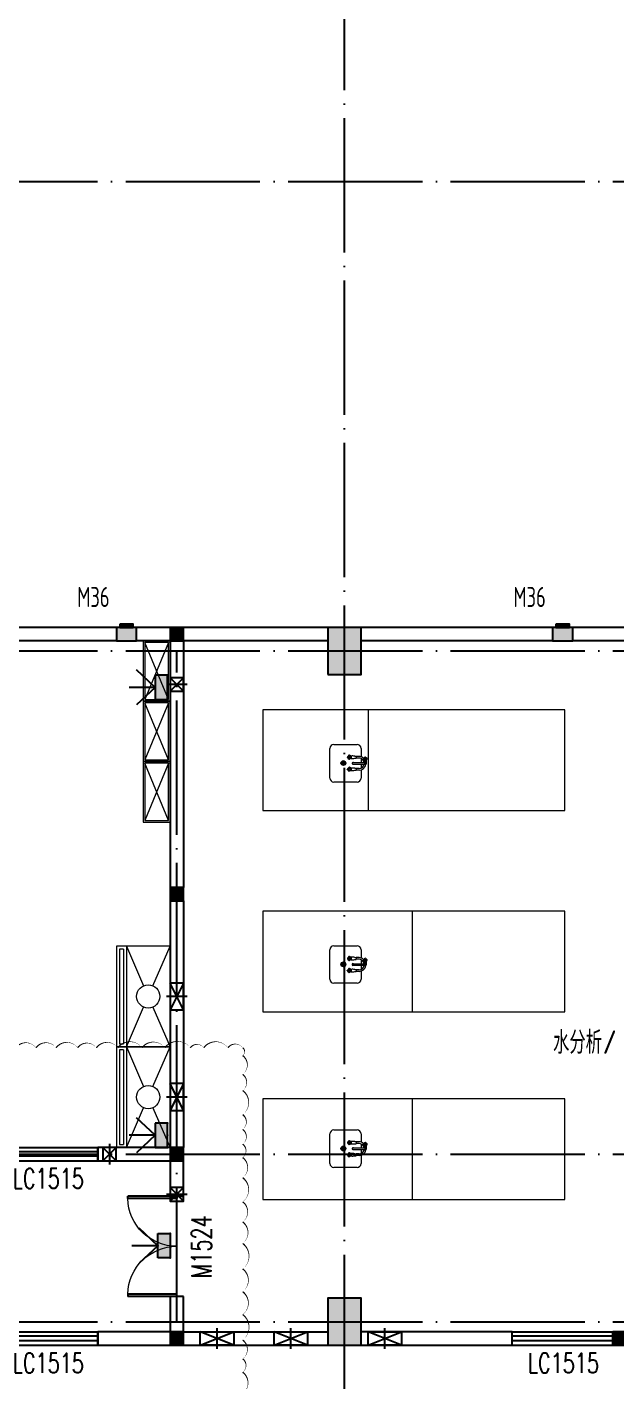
# Model space of a CAD drawing. Extents: x 93518 to 937116, y -359949 to 58022.
# Drawn here: x 831884 to 840658, y -106326 to -86144 of the extents above; entities that cross this region are included whole.
import ezdxf

# ---------------------------------------------------------------- set-up
doc = ezdxf.new("R2010")
doc.units = 0
doc.header["$LTSCALE"] = 1000
doc.header["$MEASUREMENT"] = 0
doc.linetypes.add('DOTE', pattern=[2.42, 2, -0.2, 0.02, -0.2])
doc.layers.get('0').update_dxf_attribs({"color": 8, "linetype": 'CONTINUOUS'})
for name, color, linetype in [('-人员定位', 6, 'CONTINUOUS'), ('COLUMN', 8, 'CONTINUOUS'), ('DOTE', 8, 'DOTE'), ('PUB_HATCH', 8, 'CONTINUOUS'), ('PUB_TEXT', 8, 'CONTINUOUS'), ('WALL', 8, 'CONTINUOUS'), ('WINDOW', 8, 'CONTINUOUS'), ('WINDOW_TEXT', 8, 'CONTINUOUS')]:
    doc.layers.add(name, color=color, linetype=linetype)
doc.styles.add('_TCH_WINDOW', font='simplex.shx', dxfattribs={"bigfont": 'gbcbig.shx'})
doc.styles.get("Standard").update_dxf_attribs({"font": 'GBENOR', "bigfont": 'GBCBIG'})
doc.styles.add('TSSD_Rein', font='Tssdeng.shx', dxfattribs={"width": 0.7, "bigfont": 'tssdchn.shx'})

# ---------------------------------------------------------------- blocks, each defined once
blk = doc.blocks.new('_FZH')
blk.add_lwpolyline([(-0.5, -0.5), (0.5, -0.5), (0.5, 0.5), (-0.5, 0.5)], close=True)
at = {"layer": 'PUB_HATCH'}
blk.add_solid([(-0.5, -0.5), (0.5, -0.5), (-0.5, 0.5), (0.5, 0.5)], dxfattribs=at)
blk = doc.blocks.new('$TCHSYS$WIN2D')
for p, q in [((-0.5, 0.5), (0.5, 0.5)), ((-0.5, 0.5), (-0.5, -0.5)), ((0.5, 0.5), (0.5, -0.5)), ((0.5, 0.167), (-0.5, 0.167)), ((0.5, -0.167), (-0.5, -0.167)), ((-0.5, -0.5), (0.5, -0.5))]:
    blk.add_line(p, q)
blk = doc.blocks.new('$DorLib2D$00000002')
for p, q in [((-0.5, 0), (-0.5, 0.4875)), ((-0.475, 0.4875), (-0.5, 0.4875)), ((-0.475, 0), (-0.475, 0.4875)), ((0.475, 0), (0.475, 0.4875)), ((0.475, 0.4875), (0.5, 0.4875)), ((0.5, 0), (0.5, 0.4875)), ((-0.5, 0), (-0.475, 0)), ((0.5, 0), (0.475, 0))]:
    blk.add_line(p, q)
at = {"lineweight": 13}
for centre, start, end in [((-0.4875, 0), 0, 88.53072), ((0.4875, 0), 91.46928, 180)]:
    blk.add_arc(centre, 0.4875, start, end, dxfattribs=at)
blk = doc.blocks.new('定位基站')
at = {"layer": '-人员定位', "ltscale": 0.01}
h = blk.add_hatch(color=256, dxfattribs=at)
h.dxf.hatch_style = 1
h.paths.add_polyline_path([(406524, 477798), (406524, 477617), (406162, 477617), (406162, 477798)])
at = {"layer": '-人员定位', "color": 6}
for p, q in [((406343, 477798), (406343, 478186)), ((406343, 477798), (406082, 478077)), ((406343, 477798), (406604, 478077)), ((406343, 477995), (406343, 477995)), ((406162, 477798), (406524, 477798)), ((406162, 477617), (406162, 477798)), ((406524, 477798), (406524, 477617)), ((406524, 477617), (406162, 477617))]:
    blk.add_line(p, q, dxfattribs=at)
for p in [(406343, 477798), (406162, 477617), (406343, 477617), (406524, 477617)]:
    blk.add_point(p, dxfattribs=at)

msp = doc.modelspace()

# ---------------------------------------------------------------- hatches: boundary and pattern name
for points in [[(833463.8, -95094.5), (833463.8, -95044.5), (833263.8, -95044.5), (833263.8, -95094.5)], [(839963.8, -95094.5), (839963.8, -95044.5), (839763.8, -95044.5), (839763.8, -95094.5)]]:
    msp.add_hatch(color=256).paths.add_polyline_path(points)

# ---------------------------------------------------------------- linework, layer by layer
at = {"lineweight": 9}
for p, q in [((833988.8, -96169.5), (833638.8, -95319.5)), ((833988.8, -95319.5), (833638.8, -96169.5)), ((833988.8, -97069.5), (833638.8, -96219.5)), ((833988.8, -96219.5), (833638.8, -97069.5)), ((836964, -96323), (836964, -97823)), ((836455.4, -96838.5), (836800.4, -96838.7)), ((836395.1, -97338.4), (836395.4, -96898.4)), ((836655.9, -97026.2), (836655.9, -97028.6)), ((836655.9, -97031.1), (836655.9, -97028.6)), ((836678.1, -96999.4), (836668.5, -97012.9)), ((836678.1, -97057.9), (836668.5, -97044.3)), ((836683, -97000.4), (836681.8, -97008.2)), ((836683, -97056.9), (836681.8, -97049.1)), ((836710.3, -97012.7), (836685.1, -96998.8)), ((836710.3, -97044.7), (836685.1, -97058.5)), ((836685.3, -97042.4), (836700, -97034.8)), ((836685.4, -97014.9), (836700, -97022.5)), ((836686, -97012.9), (836708, -97015.5)), ((836686, -97044.4), (836707.9, -97041.9)), ((836708.4, -97009.2), (836688, -97000.4)), ((836708.4, -97048.2), (836688, -97056.9)), ((836699.3, -97028.7), (836699.1, -97024.9)), ((836699.3, -97028.7), (836699.1, -97032.4)), ((836703.2, -97026.7), (836703.3, -97028.7)), ((836703.2, -97030.6), (836703.3, -97028.7)), ((836705.1, -97022.9), (836711.4, -97017.4)), ((836705.1, -97034.4), (836711.4, -97039.9)), ((836767.9, -97013.4), (836788.3, -97013.4)), ((836767.9, -97044), (836788.3, -97044)), ((836788.3, -97013.4), (836788.3, -97044)), ((836830.3, -97016.5), (836788.3, -97016.4)), ((836830.3, -97041.1), (836788.3, -97041)), ((836860.3, -97047.1), (836860.2, -97107.4)), ((836860.4, -96898.8), (836860.3, -97021)), ((836904.2, -97079.3), (836890.4, -97054.2)), ((836904.2, -97079.3), (836890.4, -97054.2)), ((836891, -97047.2), (836904.6, -97037.6)), ((836891, -97047.2), (836904.6, -97037.6)), ((836892, -97052.1), (836899.8, -97050.9)), ((836892, -97052.1), (836899.8, -97050.9)), ((836900.8, -97077.5), (836892, -97057)), ((836900.8, -97077.5), (836892, -97057)), ((836904.5, -97055), (836907, -97077)), ((836904.5, -97055), (836907, -97077)), ((836906.5, -97054.4), (836914.1, -97069)), ((836906.5, -97054.4), (836908.9, -97058.9)), ((836920.2, -97068.4), (836916.5, -97068.2)), ((836917.8, -97025), (836920.3, -97025)), ((836918.3, -97072.3), (836920.2, -97072.3)), ((836920.2, -97068.4), (836924, -97068.2)), ((836922.2, -97072.3), (836920.2, -97072.3)), ((836922.8, -97025), (836920.3, -97025)), ((836934, -97054.4), (836926.4, -97069.1)), ((836934, -97054.4), (836931.7, -97058.9)), ((836936.1, -97055.1), (836933.4, -97077)), ((836936.1, -97055.1), (836933.4, -97077)), ((836949.5, -97047.2), (836936, -97037.6)), ((836949.5, -97047.2), (836936, -97037.6)), ((836936.2, -97079.4), (836950.1, -97054.2)), ((836936.2, -97079.4), (836950.1, -97054.2)), ((836939.7, -97077.5), (836948.5, -97057.1)), ((836939.7, -97077.5), (836948.5, -97057.1)), ((836948.5, -97052.1), (836940.7, -97050.9)), ((836948.5, -97052.1), (836940.7, -97050.9)), ((833988.8, -97969.5), (833638.8, -97119.5)), ((833988.8, -97119.5), (833638.8, -97969.5)), ((836592.3, -97114.5), (836566.4, -97106)), ((836592.3, -97117.4), (836566.4, -97125.8)), ((836594, -97119.8), (836578, -97141.8)), ((836594, -97112.1), (836578.1, -97090)), ((836596.9, -97120.7), (836596.8, -97147.9)), ((836596.9, -97111.1), (836596.9, -97083.9)), ((836599.7, -97112.1), (836615.7, -97090.1)), ((836599.7, -97119.8), (836615.6, -97141.8)), ((836601.4, -97114.5), (836627.3, -97106.1)), ((836601.4, -97117.4), (836627.3, -97125.9)), ((836655.7, -97206.2), (836655.7, -97208.6)), ((836655.7, -97211.1), (836655.7, -97208.6)), ((836678, -97179.4), (836668.4, -97192.9)), ((836677.9, -97237.9), (836668.4, -97224.3)), ((836682.9, -97180.4), (836681.7, -97188.2)), ((836682.9, -97236.9), (836681.7, -97229.1)), ((836710.1, -97224.7), (836684.9, -97238.5)), ((836710.2, -97192.7), (836685, -97178.8)), ((836685.2, -97194.9), (836699.8, -97202.5)), ((836685.2, -97222.4), (836699.8, -97214.8)), ((836685.8, -97224.4), (836707.8, -97221.9)), ((836685.9, -97192.9), (836707.8, -97195.5)), ((836708.3, -97228.2), (836687.8, -97236.9)), ((836708.3, -97189.2), (836687.9, -97180.4)), ((836699.2, -97208.7), (836699, -97204.9)), ((836699.2, -97208.7), (836699, -97212.4)), ((836703.1, -97206.7), (836703.1, -97208.7)), ((836703.1, -97210.6), (836703.1, -97208.7)), ((836704.9, -97202.9), (836711.3, -97197.4)), ((836704.9, -97214.4), (836711.3, -97219.9)), ((836740.2, -97107.3), (836920.2, -97107.4)), ((836740.2, -97130.1), (836920.2, -97130.2)), ((836767.7, -97224), (836788.1, -97224)), ((836767.8, -97193.4), (836788.2, -97193.4)), ((836788.2, -97193.4), (836788.1, -97224)), ((836830.1, -97221.1), (836788.1, -97221)), ((836830.2, -97196.5), (836788.2, -97196.4)), ((836860.1, -97216.6), (836860.1, -97338.8)), ((836860.2, -97130.2), (836860.2, -97190.4)), ((836901, -97107.4), (836901, -97077.9)), ((836908.8, -97107.4), (836909.6, -97106)), ((836909.6, -97131.6), (836908.8, -97130.2)), ((836914.5, -97074.1), (836909, -97080.5)), ((836926, -97134.4), (836914.4, -97134.4)), ((836914.5, -97103.2), (836926, -97103.2)), ((836926, -97074.1), (836931.5, -97080.5)), ((836930.8, -97106), (836936.6, -97116)), ((836936.6, -97121.6), (836930.8, -97131.6)), ((836939.4, -97118.8), (836939.4, -97077.9)), ((836800, -97398.7), (836455, -97398.5)), ((835395.1, -99323), (835395.1, -100823)), ((837620.1, -99323), (837620.1, -100823)), ((833213.8, -99844.5), (833213.8, -101344.5)), ((834013.8, -99844.5), (833213.8, -99844.5)), ((833258.8, -99889.5), (833258.8, -101299.5)), ((833318.8, -99889.5), (833258.8, -99889.5)), ((833318.8, -99889.5), (833318.8, -101299.5)), ((833363.8, -99844.5), (833619.9, -100435.7)), ((834013.8, -99844.5), (833363.8, -99844.5)), ((833363.8, -99844.5), (833363.8, -101344.5)), ((833757.6, -100435.7), (834013.8, -99844.5)), ((834013.8, -101344.5), (834013.8, -99844.5)), ((836455.4, -99838.5), (836800.4, -99838.7)), ((836395.1, -100338.4), (836395.4, -99898.4)), ((836594, -100112.1), (836578.1, -100090)), ((836596.9, -100111.1), (836596.9, -100083.9)), ((836599.7, -100112.1), (836615.7, -100090.1)), ((836655.9, -100026.2), (836655.9, -100028.6)), ((836655.9, -100031.1), (836655.9, -100028.6)), ((836678.1, -99999.4), (836668.5, -100012.9)), ((836678.1, -100057.9), (836668.5, -100044.3)), ((836683, -100000.4), (836681.8, -100008.2)), ((836683, -100056.9), (836681.8, -100049.1)), ((836710.3, -100012.7), (836685.1, -99998.8)), ((836710.3, -100044.7), (836685.1, -100058.5)), ((836685.3, -100042.4), (836700, -100034.8)), ((836685.4, -100014.9), (836700, -100022.5)), ((836686, -100012.9), (836708, -100015.5)), ((836686, -100044.4), (836707.9, -100041.9)), ((836708.4, -100009.2), (836688, -100000.4)), ((836708.4, -100048.2), (836688, -100056.9)), ((836699.3, -100028.7), (836699.1, -100024.9)), ((836699.3, -100028.7), (836699.1, -100032.4)), ((836703.2, -100026.7), (836703.3, -100028.7)), ((836703.2, -100030.6), (836703.3, -100028.7)), ((836705.1, -100022.9), (836711.4, -100017.4)), ((836705.1, -100034.4), (836711.4, -100039.9)), ((836767.9, -100013.4), (836788.3, -100013.4)), ((836767.9, -100044), (836788.3, -100044)), ((836788.3, -100013.4), (836788.3, -100044)), ((836830.3, -100016.5), (836788.3, -100016.4)), ((836830.3, -100041.1), (836788.3, -100041)), ((836860.3, -100047.1), (836860.2, -100107.4)), ((836860.4, -99898.8), (836860.3, -100021)), ((836904.2, -100079.3), (836890.4, -100054.2)), ((836904.2, -100079.3), (836890.4, -100054.2)), ((836891, -100047.2), (836904.6, -100037.6)), ((836891, -100047.2), (836904.6, -100037.6)), ((836892, -100052.1), (836899.8, -100050.9)), ((836892, -100052.1), (836899.8, -100050.9)), ((836900.8, -100077.5), (836892, -100057)), ((836900.8, -100077.5), (836892, -100057)), ((836901, -100107.4), (836901, -100077.9)), ((836904.5, -100055), (836907, -100077)), ((836904.5, -100055), (836907, -100077)), ((836906.5, -100054.4), (836914.1, -100069)), ((836906.5, -100054.4), (836908.9, -100058.9)), ((836914.5, -100074.1), (836909, -100080.5)), ((836920.2, -100068.4), (836916.5, -100068.2)), ((836917.8, -100025), (836920.3, -100025)), ((836918.3, -100072.3), (836920.2, -100072.3)), ((836920.2, -100068.4), (836924, -100068.2)), ((836922.2, -100072.3), (836920.2, -100072.3)), ((836922.8, -100025), (836920.3, -100025)), ((836926, -100074.1), (836931.5, -100080.5)), ((836934, -100054.4), (836926.4, -100069.1)), ((836934, -100054.4), (836931.7, -100058.9)), ((836936.1, -100055.1), (836933.4, -100077)), ((836936.1, -100055.1), (836933.4, -100077)), ((836949.5, -100047.2), (836936, -100037.6)), ((836949.5, -100047.2), (836936, -100037.6)), ((836936.2, -100079.4), (836950.1, -100054.2)), ((836936.2, -100079.4), (836950.1, -100054.2)), ((836939.4, -100118.8), (836939.4, -100077.9)), ((836939.7, -100077.5), (836948.5, -100057.1)), ((836939.7, -100077.5), (836948.5, -100057.1)), ((836948.5, -100052.1), (836940.7, -100050.9)), ((836948.5, -100052.1), (836940.7, -100050.9)), ((836592.3, -100114.5), (836566.4, -100106)), ((836592.3, -100117.4), (836566.4, -100125.8)), ((836594, -100119.8), (836578, -100141.8)), ((836596.9, -100120.7), (836596.8, -100147.9)), ((836599.7, -100119.8), (836615.6, -100141.8)), ((836601.4, -100114.5), (836627.3, -100106.1)), ((836601.4, -100117.4), (836627.3, -100125.9)), ((836655.7, -100206.2), (836655.7, -100208.6)), ((836655.7, -100211.1), (836655.7, -100208.6)), ((836678, -100179.4), (836668.4, -100192.9)), ((836677.9, -100237.9), (836668.4, -100224.3)), ((836682.9, -100180.4), (836681.7, -100188.2)), ((836682.9, -100236.9), (836681.7, -100229.1)), ((836710.1, -100224.7), (836684.9, -100238.5)), ((836710.2, -100192.7), (836685, -100178.8)), ((836685.2, -100194.9), (836699.8, -100202.5)), ((836685.2, -100222.4), (836699.8, -100214.8)), ((836685.8, -100224.4), (836707.8, -100221.9)), ((836685.9, -100192.9), (836707.8, -100195.5)), ((836708.3, -100228.2), (836687.8, -100236.9)), ((836708.3, -100189.2), (836687.9, -100180.4)), ((836699.2, -100208.7), (836699, -100204.9)), ((836699.2, -100208.7), (836699, -100212.4)), ((836703.1, -100206.7), (836703.1, -100208.7)), ((836703.1, -100210.6), (836703.1, -100208.7)), ((836704.9, -100202.9), (836711.3, -100197.4)), ((836704.9, -100214.4), (836711.3, -100219.9)), ((836740.2, -100107.3), (836920.2, -100107.4)), ((836740.2, -100130.1), (836920.2, -100130.2)), ((836767.7, -100224), (836788.1, -100224)), ((836767.8, -100193.4), (836788.2, -100193.4)), ((836788.2, -100193.4), (836788.1, -100224)), ((836830.1, -100221.1), (836788.1, -100221)), ((836830.2, -100196.5), (836788.2, -100196.4)), ((836860.1, -100216.6), (836860.1, -100338.8)), ((836860.2, -100130.2), (836860.2, -100190.4)), ((836908.8, -100107.4), (836909.6, -100106)), ((836909.6, -100131.6), (836908.8, -100130.2)), ((836926, -100134.4), (836914.4, -100134.4)), ((836914.5, -100103.2), (836926, -100103.2)), ((836930.8, -100106), (836936.6, -100116)), ((836936.6, -100121.6), (836930.8, -100131.6)), ((836800, -100398.7), (836455, -100398.5)), ((833363.8, -101344.5), (833619.9, -100753.3)), ((833757.6, -100753.3), (834013.8, -101344.5)), ((833258.8, -101299.5), (833318.8, -101299.5)), ((833213.8, -101344.5), (833213.8, -102844.5)), ((834013.8, -101344.5), (833213.8, -101344.5)), ((833213.8, -101344.5), (834013.8, -101344.5)), ((833258.8, -101389.5), (833258.8, -102799.5)), ((833318.8, -101389.5), (833258.8, -101389.5)), ((833318.8, -101389.5), (833318.8, -102799.5)), ((833363.8, -101344.5), (833619.9, -101935.7)), ((834013.8, -101344.5), (833363.8, -101344.5)), ((833363.8, -101344.5), (833363.8, -102844.5)), ((833757.6, -101935.7), (834013.8, -101344.5)), ((834013.8, -102844.5), (834013.8, -101344.5)), ((833363.8, -102844.5), (833619.9, -102253.3)), ((833757.6, -102253.3), (834013.8, -102844.5)), ((837620.1, -102120.1), (837620.1, -103620.1)), ((836395.1, -103084.2), (836395.4, -102644.2)), ((836455.4, -102584.2), (836800.4, -102584.5)), ((836860.4, -102644.5), (836860.3, -102766.7)), ((833213.8, -102844.5), (834013.8, -102844.5)), ((833258.8, -102799.5), (833318.8, -102799.5)), ((836592.3, -102860.2), (836566.4, -102851.8)), ((836592.3, -102863.2), (836566.4, -102871.6)), ((836594, -102865.6), (836578, -102887.6)), ((836594, -102857.8), (836578.1, -102835.8)), ((836596.9, -102866.5), (836596.8, -102893.7)), ((836596.9, -102856.9), (836596.9, -102829.7)), ((836599.7, -102857.8), (836615.7, -102835.8)), ((836599.7, -102865.6), (836615.6, -102887.6)), ((836601.4, -102860.2), (836627.3, -102851.8)), ((836601.4, -102863.2), (836627.3, -102871.6)), ((836655.9, -102771.9), (836655.9, -102774.4)), ((836655.9, -102776.9), (836655.9, -102774.4)), ((836678, -102925.1), (836668.4, -102938.7)), ((836678.1, -102745.1), (836668.5, -102758.7)), ((836678.1, -102803.6), (836668.5, -102790.1)), ((836683, -102746.2), (836681.8, -102753.9)), ((836683, -102802.6), (836681.8, -102794.9)), ((836710.2, -102938.4), (836685, -102924.6)), ((836710.3, -102758.4), (836685.1, -102744.6)), ((836710.3, -102790.4), (836685.1, -102804.2)), ((836685.3, -102788.1), (836700, -102780.6)), ((836685.4, -102760.7), (836700, -102768.2)), ((836686, -102758.6), (836708, -102761.2)), ((836686, -102790.2), (836707.9, -102787.6)), ((836708.4, -102754.9), (836688, -102746.2)), ((836708.4, -102793.9), (836688, -102802.6)), ((836699.3, -102774.4), (836699.1, -102770.7)), ((836699.3, -102774.4), (836699.1, -102778.2)), ((836703.2, -102772.5), (836703.3, -102774.4)), ((836703.2, -102776.3), (836703.3, -102774.4)), ((836705.1, -102768.7), (836711.4, -102763.2)), ((836705.1, -102780.2), (836711.4, -102785.6)), ((836740.2, -102853), (836920.2, -102853.2)), ((836740.2, -102875.8), (836920.2, -102876)), ((836767.9, -102759.2), (836788.3, -102759.2)), ((836767.9, -102789.8), (836788.3, -102789.8)), ((836788.3, -102759.2), (836788.3, -102789.8)), ((836830.3, -102762.2), (836788.3, -102762.2)), ((836830.3, -102786.8), (836788.3, -102786.8)), ((836860.3, -102792.8), (836860.2, -102853.1)), ((836860.2, -102875.9), (836860.2, -102936.2)), ((836904.2, -102825.1), (836890.4, -102799.9)), ((836904.2, -102825.1), (836890.4, -102799.9)), ((836891, -102792.9), (836904.6, -102783.3)), ((836891, -102792.9), (836904.6, -102783.3)), ((836892, -102797.8), (836899.8, -102796.6)), ((836892, -102797.8), (836899.8, -102796.6)), ((836900.8, -102823.2), (836892, -102802.8)), ((836900.8, -102823.2), (836892, -102802.8)), ((836901, -102853.2), (836901, -102823.6)), ((836904.5, -102800.8), (836907, -102822.8)), ((836904.5, -102800.8), (836907, -102822.8)), ((836906.5, -102800.2), (836914.1, -102814.8)), ((836906.5, -102800.2), (836908.9, -102804.7)), ((836908.8, -102853.2), (836909.6, -102851.8)), ((836909.6, -102877.3), (836908.8, -102876)), ((836914.5, -102819.9), (836909, -102826.3)), ((836926, -102880.2), (836914.4, -102880.2)), ((836914.5, -102849), (836926, -102849)), ((836920.2, -102814.1), (836916.5, -102814)), ((836917.8, -102770.7), (836920.3, -102770.7)), ((836918.3, -102818), (836920.2, -102818.1)), ((836920.2, -102814.1), (836924, -102814)), ((836922.2, -102818.1), (836920.2, -102818.1)), ((836922.8, -102770.7), (836920.3, -102770.7)), ((836926, -102819.9), (836931.5, -102826.3)), ((836934, -102800.2), (836926.4, -102814.8)), ((836930.8, -102851.8), (836936.6, -102861.8)), ((836936.6, -102867.4), (836930.8, -102877.4)), ((836934, -102800.2), (836931.7, -102804.7)), ((836936.1, -102800.8), (836933.4, -102822.8)), ((836936.1, -102800.8), (836933.4, -102822.8)), ((836949.5, -102792.9), (836936, -102783.4)), ((836949.5, -102792.9), (836936, -102783.4)), ((836936.2, -102825.1), (836950.1, -102799.9)), ((836936.2, -102825.1), (836950.1, -102799.9)), ((836939.4, -102864.6), (836939.4, -102823.6)), ((836939.7, -102823.2), (836948.5, -102802.8)), ((836939.7, -102823.2), (836948.5, -102802.8)), ((836948.5, -102797.8), (836940.7, -102796.7)), ((836948.5, -102797.8), (836940.7, -102796.7)), ((836655.7, -102951.9), (836655.7, -102954.4)), ((836655.7, -102956.9), (836655.7, -102954.4)), ((836677.9, -102983.6), (836668.4, -102970.1)), ((836682.9, -102926.2), (836681.7, -102933.9)), ((836682.9, -102982.6), (836681.7, -102974.9)), ((836710.1, -102970.4), (836684.9, -102984.2)), ((836685.2, -102940.7), (836699.8, -102948.2)), ((836685.2, -102968.1), (836699.8, -102960.6)), ((836685.8, -102970.2), (836707.8, -102967.6)), ((836685.9, -102938.6), (836707.8, -102941.2)), ((836708.3, -102973.9), (836687.8, -102982.6)), ((836708.3, -102934.9), (836687.9, -102926.2)), ((836699.2, -102954.4), (836699, -102950.7)), ((836699.2, -102954.4), (836699, -102958.2)), ((836703.1, -102952.5), (836703.1, -102954.4)), ((836703.1, -102956.3), (836703.1, -102954.4)), ((836704.9, -102948.7), (836711.3, -102943.2)), ((836704.9, -102960.2), (836711.3, -102965.6)), ((836767.7, -102969.8), (836788.1, -102969.8)), ((836767.8, -102939.2), (836788.2, -102939.2)), ((836788.2, -102939.2), (836788.1, -102969.8)), ((836830.1, -102966.8), (836788.1, -102966.8)), ((836830.2, -102942.2), (836788.2, -102942.2)), ((836860.1, -102962.3), (836860.1, -103084.5)), ((836800, -103144.5), (836455, -103144.2))]:
    msp.add_line(p, q, dxfattribs=at)
for p, q in [((834213.8, -95844.7), (834013.8, -96044.3)), ((834213.8, -96044.3), (834013.8, -95844.7)), ((834268.6, -95944.7), (833958.9, -95944.7)), ((834213.8, -100394.7), (834013.8, -100794.3)), ((834213.8, -100794.3), (834013.8, -100394.7)), ((834268.6, -100594.5), (833958.9, -100594.5)), ((834213.8, -101894.7), (834013.8, -102294.3)), ((834213.8, -102294.3), (834013.8, -101894.7)), ((834268.6, -102094.5), (833958.9, -102094.5)), ((833013.8, -102844.5), (833213.4, -103044.5)), ((833213.4, -102844.5), (833013.8, -103044.5)), ((833113.8, -102789.6), (833113.8, -103099.4)), ((834213.8, -103444.7), (834013.8, -103644.3)), ((834213.8, -103644.3), (834013.8, -103444.7)), ((834268.6, -103544.7), (833958.9, -103544.7)), ((834714.2, -105849.4), (834714.2, -105539.6)), ((835813.8, -105849.4), (835813.8, -105539.6)), ((837213.8, -105849.4), (837213.8, -105539.6)), ((834464.4, -105794.5), (834964, -105594.5)), ((834964, -105794.5), (834464.4, -105594.5)), ((835563.9, -105794.5), (836063.6, -105594.5)), ((836063.6, -105794.5), (835563.9, -105594.5)), ((836963.9, -105794.5), (837463.6, -105594.5)), ((837463.6, -105794.5), (836963.9, -105594.5))]:
    msp.add_line(p, q)
for points in [[(833263.8, -95044.5), (833263.8, -95094.5), (833463.8, -95094.5), (833463.8, -95044.5), (833263.8, -95044.5)], [(839763.8, -95044.5), (839763.8, -95094.5), (839963.8, -95094.5), (839963.8, -95044.5), (839763.8, -95044.5)], [(834013.8, -95844.7), (834013.8, -96044.3), (834213.8, -96044.3), (834213.8, -95844.7), (834013.8, -95844.7)], [(834013.8, -100394.7), (834013.8, -100794.3), (834213.8, -100794.3), (834213.8, -100394.7), (834013.8, -100394.7)], [(834013.8, -101894.7), (834013.8, -102294.3), (834213.8, -102294.3), (834213.8, -101894.7), (834013.8, -101894.7)], [(833013.8, -103044.5), (833213.4, -103044.5), (833213.4, -102844.5), (833013.8, -102844.5), (833013.8, -103044.5)], [(834013.8, -103444.7), (834013.8, -103644.3), (834213.8, -103644.3), (834213.8, -103444.7), (834013.8, -103444.7)], [(834464.4, -105594.5), (834964, -105594.5), (834964, -105794.5), (834464.4, -105794.5), (834464.4, -105594.5)], [(835563.9, -105594.5), (836063.6, -105594.5), (836063.6, -105794.5), (835563.9, -105794.5), (835563.9, -105594.5)], [(836963.9, -105594.5), (837463.6, -105594.5), (837463.6, -105794.5), (836963.9, -105794.5), (836963.9, -105594.5)]]:
    msp.add_lwpolyline(points)
for points in [[(834013.8, -95294.5), (833613.8, -95294.5), (833613.8, -96194.5), (834013.8, -96194.5)], [(833988.8, -95319.5), (833638.8, -95319.5), (833638.8, -96169.5), (833988.8, -96169.5)], [(834013.8, -96194.5), (833613.8, -96194.5), (833613.8, -97094.5), (834013.8, -97094.5)], [(833988.8, -96219.5), (833638.8, -96219.5), (833638.8, -97069.5), (833988.8, -97069.5)], [(839895.1, -96323), (835395.1, -96323), (835395.1, -97823), (839895.1, -97823)], [(834013.8, -97094.5), (833613.8, -97094.5), (833613.8, -97994.5), (834013.8, -97994.5)], [(833988.8, -97119.5), (833638.8, -97119.5), (833638.8, -97969.5), (833988.8, -97969.5)], [(839895.1, -99323), (835395.1, -99323), (835395.1, -100823), (839895.1, -100823)], [(839895.1, -102120.1), (835395.1, -102120.1), (835395.1, -103620.1), (839895.1, -103620.1)]]:
    msp.add_lwpolyline(points, close=True, dxfattribs=at)
msp.add_lwpolyline([(835096.2, -106516.1, 0, 20, 0.5), (835096.2, -106196.1, 0, 20, 0.5), (835096.2, -105996.1, 0, 20, 0.5), (835096.2, -105716.1, 0, 20, 0.5), (835096.2, -105336.1, 0, 20, 0.5), (835096.2, -104996.1, 0, 20, 0.5), (835096.2, -104656.1, 0, 20, 0.5), (835096.2, -104276.1, 0, 20, 0.5), (835096.2, -103956.1, 0, 20, 0.5), (835096.2, -103656.1, 0, 20, 0.5), (835096.2, -103296.1, 0, 20, 0.5), (835096.2, -102996.1, 0, 20, 0.5), (835096.2, -102796.1, 0, 20, 0.5), (835096.2, -102576.1, 0, 20, 0.5), (835096.2, -102356.1, 0, 20, 0.5), (835096.2, -101996.1, 0, 20, 0.5), (835096.2, -101756.1, 0, 20, 0.5), (835096.2, -101476.1, 0, 20, 0.5), (835096.2, -101359.6, 0, 20, 0.5), (834876.2, -101359.6, 0, 20, 0.5), (834516.2, -101359.6, 0, 20, 0.5), (834316.2, -101359.6, 0, 20, 0.5), (833936.2, -101359.6, 0, 20, 0.5), (833596.2, -101359.6, 0, 20, 0.5), (833236.2, -101359.6, 0, 20, 0.5), (832916.2, -101359.6, 0, 20, 0.5), (832636.2, -101359.6, 0, 20, 0.5), (832316.2, -101359.6, 0, 20, 0.5), (832016.2, -101359.6, 0, 20, 0.5), (831716.2, -101359.6, 0, 20, 0.5)], format="xyseb")
for centre, radius in [((836596.9, -97115.9), 36), ((836596.9, -97115.9), 32), ((836596.9, -97115.9), 4.8), ((836596.9, -100115.9), 36), ((836596.9, -100115.9), 32), ((836596.9, -100115.9), 4.8), ((833688.8, -100594.5), 173.1), ((833688.8, -102094.5), 173.1), ((836596.9, -102861.7), 36), ((836596.9, -102861.7), 32), ((836596.9, -102861.7), 4.8)]:
    msp.add_circle(centre, radius, dxfattribs=at)
for centre, radius, start, end in [((836455.4, -96898.5), 60, 89.95919, 179.95919), ((836800.4, -96898.7), 60, 359.95919, 89.95919), ((836657.7, -97026.2), 1.8, 120.0591, 179.96026), ((836657.7, -97031.1), 1.8, 179.96026, 239.86142), ((836640.5, -96996.4), 32.6, 300.0591, 329.4947), ((836640.4, -97060.8), 32.6, 30.42582, 59.86142), ((836680.8, -97028.3), 16.3, 163.17192, 175.6361), ((836682.4, -97028.4), 17.8, 175.6361, 187.10229), ((836679.6, -97028.7), 15.1, 187.10229, 199.56647), ((836674.8, -97026.4), 9.96, 147.21001, 163.17192), ((836676.3, -97029.9), 11.5, 199.56647, 215.52837), ((836671.9, -97024.6), 6.48, 123.95761, 147.21001), ((836671.4, -97033.4), 5.47, 215.52837, 238.78078), ((836670.1, -97022), 3.34, 91.36919, 123.95761), ((836670.4, -97035), 3.63, 238.78078, 271.36919), ((836670.1, -97022), 3.34, 58.78078, 91.36919), ((836670.4, -97035), 3.63, 271.36919, 303.95761), ((836668.5, -97024.6), 6.48, 35.52837, 58.78078), ((836669.4, -97033.5), 5.47, 303.95761, 327.21001), ((836665.6, -97026.7), 9.96, 19.56647, 35.52837), ((836664.3, -97030.2), 11.5, 327.21001, 343.17192), ((836659.7, -97028.8), 16.3, 7.10229, 19.56647), ((836660.9, -97029.2), 15.1, 343.17192, 355.6361), ((836658.2, -97029), 17.8, 355.6361, 7.10229), ((836682.1, -97004.4), 6.35, 61.16718, 128.3852), ((836682, -97052.9), 6.35, 231.53532, 298.75334), ((836688.4, -97048.3), 6.63, 117.25502, 187.36705), ((836688.4, -97009), 6.63, 172.55347, 242.6655), ((836684.8, -97000.7), 1.8, 61.16724, 171.27169), ((836684.8, -97056.6), 1.8, 188.64883, 298.75328), ((836703, -97040.7), 6.62, 71.94002, 118.42767), ((836703, -97016.6), 6.62, 241.49285, 287.9805), ((836693.4, -97030.1), 25.7, 3.11354, 54.33111), ((836693.4, -97027.2), 25.7, 305.58941, 356.80698), ((836708.7, -97015.6), 3.33, 326.28039, 61.16736), ((836708.7, -97041.7), 3.33, 298.75316, 33.64013), ((836732.6, -97162.9), 153.6, 76.70943, 97.66852), ((836732.8, -96894.5), 153.6, 262.24987, 283.20895), ((836830.2, -97118.8), 102.3, 48.4571, 89.95919), ((836830.2, -97118.8), 77.7, 24.28791, 89.95919), ((836896, -97051.1), 6.35, 141.53532, 208.75334), ((836896, -97051.1), 6.35, 141.53532, 208.75334), ((836892.3, -97053.8), 1.8, 98.64883, 208.75328), ((836892.3, -97053.8), 1.8, 98.64883, 208.75328), ((836900.6, -97057.4), 6.63, 27.25502, 97.36705), ((836900.6, -97057.4), 6.63, 27.25502, 97.36705), ((836888.1, -97009.5), 32.6, 300.42582, 329.86142), ((836888.1, -97009.5), 32.6, 300.42582, 309.68166), ((836913.9, -97039.5), 3.63, 148.78078, 181.36919), ((836913.9, -97039.5), 3.63, 181.36919, 213.95761), ((836915.5, -97040.5), 5.47, 125.52837, 148.78078), ((836915.4, -97038.5), 5.47, 213.95761, 237.21001), ((836919, -97045.4), 11.5, 109.56647, 125.52837), ((836918.7, -97033.4), 11.5, 237.21001, 253.17192), ((836908.2, -97072.1), 6.62, 341.94002, 28.42767), ((836920.2, -97048.7), 15.1, 97.10229, 109.56647), ((836919.7, -97030), 15.1, 253.17192, 265.6361), ((836917.8, -97026.8), 1.8, 89.96026, 149.86142), ((836920.5, -97051.4), 17.8, 85.6361, 97.10229), ((836919.9, -97027.3), 17.8, 265.6361, 277.10229), ((836920.6, -97049.9), 16.3, 73.17192, 85.6361), ((836920.1, -97028.8), 16.3, 277.10229, 289.56647), ((836922.7, -97026.8), 1.8, 30.0591, 89.96026), ((836952.5, -97009.5), 32.6, 210.0591, 239.4947), ((836922.5, -97043.9), 9.96, 57.21001, 73.17192), ((836922.2, -97034.7), 9.96, 289.56647, 305.52837), ((836932.3, -97072.1), 6.62, 151.49285, 197.9805), ((836924.4, -97040.9), 6.48, 33.95761, 57.21001), ((836924.3, -97037.6), 6.48, 305.52837, 328.78078), ((836927, -97039.2), 3.34, 1.36919, 33.95761), ((836927, -97039.2), 3.34, 328.78078, 1.36919), ((836952.5, -97009.5), 32.6, 230.23804, 239.4947), ((836939.9, -97057.5), 6.63, 82.55347, 152.6655), ((836939.9, -97057.5), 6.63, 82.55347, 152.6655), ((836948.2, -97053.9), 1.8, 331.16724, 81.27169), ((836948.2, -97053.9), 1.8, 331.16724, 81.27169), ((836944.5, -97051.1), 6.35, 331.16718, 38.3852), ((836944.5, -97051.1), 6.35, 331.16718, 38.3852), ((836657.5, -97206.2), 1.8, 120.0591, 179.96026), ((836657.5, -97211.1), 1.8, 179.96026, 239.86142), ((836640.3, -97176.4), 32.6, 300.0591, 329.4947), ((836640.3, -97240.8), 32.6, 30.42582, 59.86142), ((836682.2, -97208.4), 17.8, 175.6361, 187.10229), ((836680.7, -97208.3), 16.3, 163.17192, 175.6361), ((836679.5, -97208.7), 15.1, 187.10229, 199.56647), ((836674.7, -97206.4), 9.96, 147.21001, 163.17192), ((836676.2, -97209.9), 11.5, 199.56647, 215.52837), ((836671.7, -97204.6), 6.48, 123.95761, 147.21001), ((836671.2, -97213.4), 5.47, 215.52837, 238.78078), ((836670, -97201.9), 3.34, 91.36919, 123.95761), ((836670.3, -97215), 3.63, 238.78078, 271.36919), ((836670, -97201.9), 3.34, 58.78078, 91.36919), ((836670.3, -97215), 3.63, 271.36919, 303.95761), ((836668.4, -97204.6), 6.48, 35.52837, 58.78078), ((836669.3, -97213.5), 5.47, 303.95761, 327.21001), ((836665.5, -97206.7), 9.96, 19.56647, 35.52837), ((836664.2, -97210.2), 11.5, 327.21001, 343.17192), ((836659.6, -97208.8), 16.3, 7.10229, 19.56647), ((836660.8, -97209.2), 15.1, 343.17192, 355.6361), ((836658.1, -97209), 17.8, 355.6361, 7.10229), ((836681.9, -97232.9), 6.35, 231.53532, 298.75334), ((836681.9, -97184.4), 6.35, 61.16718, 128.3852), ((836688.3, -97189), 6.63, 172.55347, 242.6655), ((836688.2, -97228.3), 6.63, 117.25502, 187.36705), ((836684.7, -97180.7), 1.8, 61.16724, 171.27169), ((836684.6, -97236.6), 1.8, 188.64883, 298.75328), ((836702.9, -97196.6), 6.62, 241.49285, 287.9805), ((836702.9, -97220.7), 6.62, 71.94002, 118.42767), ((836693.3, -97210.1), 25.7, 3.11354, 54.33111), ((836693.3, -97207.2), 25.7, 305.58941, 356.80698), ((836708.5, -97221.7), 3.33, 298.75316, 33.64013), ((836708.5, -97195.6), 3.33, 326.28039, 61.16736), ((836732.6, -97074.5), 153.6, 262.24987, 283.20895), ((836732.5, -97342.9), 153.6, 76.70943, 97.66852), ((836740.2, -97118.7), 13, 61.36382, 298.55456), ((836740.2, -97118.7), 11.4, 89.95919, 269.95919), ((836830.2, -97118.8), 102.3, 269.95919, 351.14725), ((836830.2, -97118.8), 77.7, 269.95919, 349.84492), ((836920.2, -97118.8), 30, 129.75101, 157.62551), ((836920.2, -97118.8), 30, 202.29287, 236.68475), ((836921.7, -97062.5), 25.7, 215.58941, 240.06878), ((836921.7, -97062.5), 25.7, 215.58941, 266.80698), ((836907.2, -97077.7), 3.33, 208.75316, 303.64013), ((836907.2, -97077.7), 3.33, 208.75316, 300.18369), ((836920.2, -97118.8), 19.2, 216.38277, 143.53562), ((836920.2, -97118.8), 16.6, 110.25691, 129.66147), ((836920.2, -97118.8), 16.6, 230.25691, 249.66147), ((836920.2, -97118.8), 11.9, 252.59801, 107.32038), ((836918.8, -97062.5), 25.7, 273.11354, 324.33111), ((836920.2, -97118.8), 11.4, 269.95919, 89.95919), ((836920.2, -97118.8), 16.6, 50.25691, 69.66147), ((836920.2, -97118.8), 16.6, 290.25691, 309.66147), ((836920.2, -97118.8), 30, 285.70381, 292.17287), ((836933.3, -97077.8), 3.33, 236.28039, 331.16736), ((836918.8, -97062.5), 25.7, 299.84601, 324.33111), ((836933.3, -97077.8), 3.33, 239.69554, 331.16736), ((836920.2, -97118.8), 16.6, 350.25691, 9.66147), ((836455.1, -97338.5), 60, 179.95919, 269.95919), ((836800.1, -97338.7), 60, 269.95919, 359.95919), ((836455.4, -99898.5), 60, 89.95919, 179.95919), ((836800.4, -99898.7), 60, 359.95919, 89.95919), ((836657.7, -100026.2), 1.8, 120.0591, 179.96026), ((836657.7, -100031.1), 1.8, 179.96026, 239.86142), ((836640.5, -99996.4), 32.6, 300.0591, 329.4947), ((836640.4, -100060.8), 32.6, 30.42582, 59.86142), ((836680.8, -100028.3), 16.3, 163.17192, 175.6361), ((836682.4, -100028.4), 17.8, 175.6361, 187.10229), ((836679.6, -100028.7), 15.1, 187.10229, 199.56647), ((836674.8, -100026.4), 9.96, 147.21001, 163.17192), ((836676.3, -100029.9), 11.5, 199.56647, 215.52837), ((836671.9, -100024.6), 6.48, 123.95761, 147.21001), ((836671.4, -100033.4), 5.47, 215.52837, 238.78078), ((836670.1, -100022), 3.34, 91.36919, 123.95761), ((836670.4, -100035), 3.63, 238.78078, 271.36919), ((836670.1, -100022), 3.34, 58.78078, 91.36919), ((836670.4, -100035), 3.63, 271.36919, 303.95761), ((836668.5, -100024.6), 6.48, 35.52837, 58.78078), ((836669.4, -100033.5), 5.47, 303.95761, 327.21001), ((836665.6, -100026.7), 9.96, 19.56647, 35.52837), ((836664.3, -100030.2), 11.5, 327.21001, 343.17192), ((836659.7, -100028.8), 16.3, 7.10229, 19.56647), ((836660.9, -100029.2), 15.1, 343.17192, 355.6361), ((836658.2, -100029), 17.8, 355.6361, 7.10229), ((836682.1, -100004.4), 6.35, 61.16718, 128.3852), ((836682, -100052.9), 6.35, 231.53532, 298.75334), ((836688.4, -100048.3), 6.63, 117.25502, 187.36705), ((836688.4, -100009), 6.63, 172.55347, 242.6655), ((836684.8, -100000.7), 1.8, 61.16724, 171.27169), ((836684.8, -100056.6), 1.8, 188.64883, 298.75328), ((836703, -100040.7), 6.62, 71.94002, 118.42767), ((836703, -100016.6), 6.62, 241.49285, 287.9805), ((836693.4, -100030.1), 25.7, 3.11354, 54.33111), ((836693.4, -100027.2), 25.7, 305.58941, 356.80698), ((836708.7, -100015.6), 3.33, 326.28039, 61.16736), ((836708.7, -100041.7), 3.33, 298.75316, 33.64013), ((836732.6, -100162.9), 153.6, 76.70943, 97.66852), ((836732.8, -99894.5), 153.6, 262.24987, 283.20895), ((836830.2, -100118.8), 102.3, 48.4571, 89.95919), ((836830.2, -100118.8), 77.7, 24.28791, 89.95919), ((836896, -100051.1), 6.35, 141.53532, 208.75334), ((836896, -100051.1), 6.35, 141.53532, 208.75334), ((836892.3, -100053.8), 1.8, 98.64883, 208.75328), ((836892.3, -100053.8), 1.8, 98.64883, 208.75328), ((836920.2, -100118.8), 30, 129.75101, 157.62551), ((836900.6, -100057.4), 6.63, 27.25502, 97.36705), ((836900.6, -100057.4), 6.63, 27.25502, 97.36705), ((836921.7, -100062.5), 25.7, 215.58941, 240.06878), ((836921.7, -100062.5), 25.7, 215.58941, 266.80698), ((836907.2, -100077.7), 3.33, 208.75316, 303.64013), ((836907.2, -100077.7), 3.33, 208.75316, 300.18369), ((836888.1, -100009.5), 32.6, 300.42582, 329.86142), ((836888.1, -100009.5), 32.6, 300.42582, 309.68166), ((836920.2, -100118.8), 19.2, 216.38277, 143.53562), ((836913.9, -100039.5), 3.63, 148.78078, 181.36919), ((836913.9, -100039.5), 3.63, 181.36919, 213.95761), ((836915.5, -100040.5), 5.47, 125.52837, 148.78078), ((836915.4, -100038.5), 5.47, 213.95761, 237.21001), ((836919, -100045.4), 11.5, 109.56647, 125.52837), ((836918.7, -100033.4), 11.5, 237.21001, 253.17192), ((836908.2, -100072.1), 6.62, 341.94002, 28.42767), ((836920.2, -100048.7), 15.1, 97.10229, 109.56647), ((836919.7, -100030), 15.1, 253.17192, 265.6361), ((836917.8, -100026.8), 1.8, 89.96026, 149.86142), ((836920.5, -100051.4), 17.8, 85.6361, 97.10229), ((836919.9, -100027.3), 17.8, 265.6361, 277.10229), ((836918.8, -100062.5), 25.7, 273.11354, 324.33111), ((836920.6, -100049.9), 16.3, 73.17192, 85.6361), ((836920.1, -100028.8), 16.3, 277.10229, 289.56647), ((836922.7, -100026.8), 1.8, 30.0591, 89.96026), ((836952.5, -100009.5), 32.6, 210.0591, 239.4947), ((836922.5, -100043.9), 9.96, 57.21001, 73.17192), ((836922.2, -100034.7), 9.96, 289.56647, 305.52837), ((836932.3, -100072.1), 6.62, 151.49285, 197.9805), ((836924.4, -100040.9), 6.48, 33.95761, 57.21001), ((836924.3, -100037.6), 6.48, 305.52837, 328.78078), ((836927, -100039.2), 3.34, 1.36919, 33.95761), ((836927, -100039.2), 3.34, 328.78078, 1.36919), ((836933.3, -100077.8), 3.33, 236.28039, 331.16736), ((836918.8, -100062.5), 25.7, 299.84601, 324.33111), ((836933.3, -100077.8), 3.33, 239.69554, 331.16736), ((836952.5, -100009.5), 32.6, 230.23804, 239.4947), ((836939.9, -100057.5), 6.63, 82.55347, 152.6655), ((836939.9, -100057.5), 6.63, 82.55347, 152.6655), ((836948.2, -100053.9), 1.8, 331.16724, 81.27169), ((836948.2, -100053.9), 1.8, 331.16724, 81.27169), ((836944.5, -100051.1), 6.35, 331.16718, 38.3852), ((836944.5, -100051.1), 6.35, 331.16718, 38.3852), ((836657.5, -100206.2), 1.8, 120.0591, 179.96026), ((836657.5, -100211.1), 1.8, 179.96026, 239.86142), ((836640.3, -100176.4), 32.6, 300.0591, 329.4947), ((836640.3, -100240.8), 32.6, 30.42582, 59.86142), ((836682.2, -100208.4), 17.8, 175.6361, 187.10229), ((836680.7, -100208.3), 16.3, 163.17192, 175.6361), ((836679.5, -100208.7), 15.1, 187.10229, 199.56647), ((836674.7, -100206.4), 9.96, 147.21001, 163.17192), ((836676.2, -100209.9), 11.5, 199.56647, 215.52837), ((836671.7, -100204.6), 6.48, 123.95761, 147.21001), ((836671.2, -100213.4), 5.47, 215.52837, 238.78078), ((836670, -100201.9), 3.34, 91.36919, 123.95761), ((836670.3, -100215), 3.63, 238.78078, 271.36919), ((836670, -100201.9), 3.34, 58.78078, 91.36919), ((836670.3, -100215), 3.63, 271.36919, 303.95761), ((836668.4, -100204.6), 6.48, 35.52837, 58.78078), ((836669.3, -100213.5), 5.47, 303.95761, 327.21001), ((836665.5, -100206.7), 9.96, 19.56647, 35.52837), ((836664.2, -100210.2), 11.5, 327.21001, 343.17192), ((836659.6, -100208.8), 16.3, 7.10229, 19.56647), ((836660.8, -100209.2), 15.1, 343.17192, 355.6361), ((836658.1, -100209), 17.8, 355.6361, 7.10229), ((836681.9, -100232.9), 6.35, 231.53532, 298.75334), ((836681.9, -100184.4), 6.35, 61.16718, 128.3852), ((836688.3, -100189), 6.63, 172.55347, 242.6655), ((836688.2, -100228.3), 6.63, 117.25502, 187.36705), ((836684.7, -100180.7), 1.8, 61.16724, 171.27169), ((836684.6, -100236.6), 1.8, 188.64883, 298.75328), ((836702.9, -100196.6), 6.62, 241.49285, 287.9805), ((836702.9, -100220.7), 6.62, 71.94002, 118.42767), ((836693.3, -100210.1), 25.7, 3.11354, 54.33111), ((836693.3, -100207.2), 25.7, 305.58941, 356.80698), ((836708.5, -100221.7), 3.33, 298.75316, 33.64013), ((836708.5, -100195.6), 3.33, 326.28039, 61.16736), ((836732.6, -100074.5), 153.6, 262.24987, 283.20895), ((836732.5, -100342.9), 153.6, 76.70943, 97.66852), ((836740.2, -100118.7), 13, 61.36382, 298.55456), ((836740.2, -100118.7), 11.4, 89.95919, 269.95919), ((836830.2, -100118.8), 102.3, 269.95919, 351.14725), ((836830.2, -100118.8), 77.7, 269.95919, 349.84492), ((836920.2, -100118.8), 30, 202.29287, 236.68475), ((836920.2, -100118.8), 16.6, 110.25691, 129.66147), ((836920.2, -100118.8), 16.6, 230.25691, 249.66147), ((836920.2, -100118.8), 11.9, 252.59801, 107.32038), ((836920.2, -100118.8), 11.4, 269.95919, 89.95919), ((836920.2, -100118.8), 16.6, 50.25691, 69.66147), ((836920.2, -100118.8), 16.6, 290.25691, 309.66147), ((836920.2, -100118.8), 30, 285.70381, 292.17287), ((836920.2, -100118.8), 16.6, 350.25691, 9.66147), ((836455.1, -100338.5), 60, 179.95919, 269.95919), ((836800.1, -100338.7), 60, 269.95919, 359.95919), ((836455.4, -102644.2), 60, 89.95919, 179.95919), ((836800.4, -102644.5), 60, 359.95919, 89.95919), ((836657.7, -102771.9), 1.8, 120.0591, 179.96026), ((836657.7, -102776.9), 1.8, 179.96026, 239.86142), ((836640.5, -102742.1), 32.6, 300.0591, 329.4947), ((836640.4, -102806.6), 32.6, 30.42582, 59.86142), ((836680.8, -102774), 16.3, 163.17192, 175.6361), ((836682.4, -102774.1), 17.8, 175.6361, 187.10229), ((836679.6, -102774.5), 15.1, 187.10229, 199.56647), ((836674.8, -102772.2), 9.96, 147.21001, 163.17192), ((836676.3, -102775.7), 11.5, 199.56647, 215.52837), ((836671.9, -102770.3), 6.48, 123.95761, 147.21001), ((836671.4, -102779.2), 5.47, 215.52837, 238.78078), ((836670.1, -102767.7), 3.34, 91.36919, 123.95761), ((836670.4, -102780.8), 3.63, 238.78078, 271.36919), ((836670.1, -102767.7), 3.34, 58.78078, 91.36919), ((836670.4, -102780.8), 3.63, 271.36919, 303.95761), ((836668.5, -102770.4), 6.48, 35.52837, 58.78078), ((836669.4, -102779.2), 5.47, 303.95761, 327.21001), ((836665.6, -102772.4), 9.96, 19.56647, 35.52837), ((836664.3, -102775.9), 11.5, 327.21001, 343.17192), ((836659.7, -102774.5), 16.3, 7.10229, 19.56647), ((836660.9, -102774.9), 15.1, 343.17192, 355.6361), ((836658.2, -102774.7), 17.8, 355.6361, 7.10229), ((836681.9, -102930.1), 6.35, 61.16718, 128.3852), ((836682.1, -102750.1), 6.35, 61.16718, 128.3852), ((836682, -102798.7), 6.35, 231.53532, 298.75334), ((836688.4, -102794), 6.63, 117.25502, 187.36705), ((836688.4, -102754.8), 6.63, 172.55347, 242.6655), ((836684.7, -102926.4), 1.8, 61.16724, 171.27169), ((836684.8, -102746.4), 1.8, 61.16724, 171.27169), ((836684.8, -102802.4), 1.8, 188.64883, 298.75328), ((836703, -102786.5), 6.62, 71.94002, 118.42767), ((836703, -102762.4), 6.62, 241.49285, 287.9805), ((836693.4, -102775.8), 25.7, 3.11354, 54.33111), ((836693.4, -102773), 25.7, 305.58941, 356.80698), ((836708.7, -102761.3), 3.33, 326.28039, 61.16736), ((836708.7, -102787.5), 3.33, 298.75316, 33.64013), ((836732.6, -102908.6), 153.6, 76.70943, 97.66852), ((836732.8, -102640.2), 153.6, 262.24987, 283.20895), ((836740.2, -102864.4), 13, 61.36382, 298.55456), ((836740.2, -102864.4), 11.4, 89.95919, 269.95919), ((836830.2, -102864.5), 102.3, 269.95919, 351.14725), ((836830.2, -102864.5), 77.7, 269.95919, 349.84492), ((836830.2, -102864.5), 102.3, 48.4571, 89.95919), ((836830.2, -102864.5), 77.7, 24.28791, 89.95919), ((836896, -102796.9), 6.35, 141.53532, 208.75334), ((836896, -102796.9), 6.35, 141.53532, 208.75334), ((836892.3, -102799.6), 1.8, 98.64883, 208.75328), ((836892.3, -102799.6), 1.8, 98.64883, 208.75328), ((836920.2, -102864.6), 30, 129.75101, 157.62551), ((836920.2, -102864.6), 30, 202.29287, 236.68475), ((836900.6, -102803.2), 6.63, 27.25502, 97.36705), ((836900.6, -102803.2), 6.63, 27.25502, 97.36705), ((836921.7, -102808.3), 25.7, 215.58941, 240.06878), ((836921.7, -102808.3), 25.7, 215.58941, 266.80698), ((836907.2, -102823.5), 3.33, 208.75316, 303.64013), ((836907.2, -102823.5), 3.33, 208.75316, 300.18369), ((836888.1, -102755.2), 32.6, 300.42582, 329.86142), ((836888.1, -102755.2), 32.6, 300.42582, 309.68166), ((836920.2, -102864.6), 19.2, 216.38277, 143.53562), ((836920.2, -102864.6), 16.6, 110.25691, 129.66147), ((836920.2, -102864.6), 16.6, 230.25691, 249.66147), ((836913.9, -102785.3), 3.63, 148.78078, 181.36919), ((836913.9, -102785.3), 3.63, 181.36919, 213.95761), ((836915.5, -102786.2), 5.47, 125.52837, 148.78078), ((836915.4, -102784.2), 5.47, 213.95761, 237.21001), ((836919, -102791.1), 11.5, 109.56647, 125.52837), ((836918.7, -102779.1), 11.5, 237.21001, 253.17192), ((836908.2, -102817.8), 6.62, 341.94002, 28.42767), ((836920.2, -102794.5), 15.1, 97.10229, 109.56647), ((836919.7, -102775.7), 15.1, 253.17192, 265.6361), ((836917.8, -102772.5), 1.8, 89.96026, 149.86142), ((836920.2, -102864.6), 11.9, 252.59801, 107.32038), ((836920.5, -102797.2), 17.8, 85.6361, 97.10229), ((836919.9, -102773), 17.8, 265.6361, 277.10229), ((836918.8, -102808.3), 25.7, 273.11354, 324.33111), ((836920.2, -102864.6), 11.4, 269.95919, 89.95919), ((836920.6, -102795.7), 16.3, 73.17192, 85.6361), ((836920.1, -102774.5), 16.3, 277.10229, 289.56647), ((836922.7, -102772.5), 1.8, 30.0591, 89.96026), ((836952.5, -102755.3), 32.6, 210.0591, 239.4947), ((836922.5, -102789.6), 9.96, 57.21001, 73.17192), ((836922.2, -102780.5), 9.96, 289.56647, 305.52837), ((836932.3, -102817.8), 6.62, 151.49285, 197.9805), ((836920.2, -102864.6), 16.6, 50.25691, 69.66147), ((836920.2, -102864.6), 16.6, 290.25691, 309.66147), ((836924.4, -102786.7), 6.48, 33.95761, 57.21001), ((836924.3, -102783.3), 6.48, 305.52837, 328.78078), ((836920.2, -102864.6), 30, 285.70381, 292.17287), ((836927, -102784.9), 3.34, 1.36919, 33.95761), ((836927, -102784.9), 3.34, 328.78078, 1.36919), ((836933.3, -102823.5), 3.33, 236.28039, 331.16736), ((836918.8, -102808.3), 25.7, 299.84601, 324.33111), ((836933.3, -102823.5), 3.33, 239.69554, 331.16736), ((836952.5, -102755.3), 32.6, 230.23804, 239.4947), ((836939.9, -102803.2), 6.63, 82.55347, 152.6655), ((836939.9, -102803.2), 6.63, 82.55347, 152.6655), ((836920.2, -102864.6), 16.6, 350.25691, 9.66147), ((836948.2, -102799.6), 1.8, 331.16724, 81.27169), ((836948.2, -102799.6), 1.8, 331.16724, 81.27169), ((836944.5, -102796.9), 6.35, 331.16718, 38.3852), ((836944.5, -102796.9), 6.35, 331.16718, 38.3852), ((836455.1, -103084.2), 60, 179.95919, 269.95919), ((836657.5, -102951.9), 1.8, 120.0591, 179.96026), ((836657.5, -102956.9), 1.8, 179.96026, 239.86142), ((836640.3, -102922.1), 32.6, 300.0591, 329.4947), ((836640.3, -102986.6), 32.6, 30.42582, 59.86142), ((836682.2, -102954.1), 17.8, 175.6361, 187.10229), ((836680.7, -102954), 16.3, 163.17192, 175.6361), ((836679.5, -102954.5), 15.1, 187.10229, 199.56647), ((836674.7, -102952.2), 9.96, 147.21001, 163.17192), ((836676.2, -102955.7), 11.5, 199.56647, 215.52837), ((836671.7, -102950.3), 6.48, 123.95761, 147.21001), ((836671.2, -102959.2), 5.47, 215.52837, 238.78078), ((836670, -102947.7), 3.34, 91.36919, 123.95761), ((836670.3, -102960.8), 3.63, 238.78078, 271.36919), ((836670, -102947.7), 3.34, 58.78078, 91.36919), ((836670.3, -102960.8), 3.63, 271.36919, 303.95761), ((836668.4, -102950.4), 6.48, 35.52837, 58.78078), ((836669.3, -102959.2), 5.47, 303.95761, 327.21001), ((836665.5, -102952.4), 9.96, 19.56647, 35.52837), ((836664.2, -102955.9), 11.5, 327.21001, 343.17192), ((836659.6, -102954.5), 16.3, 7.10229, 19.56647), ((836660.8, -102954.9), 15.1, 343.17192, 355.6361), ((836658.1, -102954.7), 17.8, 355.6361, 7.10229), ((836681.9, -102978.7), 6.35, 231.53532, 298.75334), ((836688.3, -102934.8), 6.63, 172.55347, 242.6655), ((836688.2, -102974), 6.63, 117.25502, 187.36705), ((836684.6, -102982.4), 1.8, 188.64883, 298.75328), ((836702.9, -102942.4), 6.62, 241.49285, 287.9805), ((836702.9, -102966.5), 6.62, 71.94002, 118.42767), ((836693.3, -102955.8), 25.7, 3.11354, 54.33111), ((836693.3, -102953), 25.7, 305.58941, 356.80698), ((836708.5, -102967.5), 3.33, 298.75316, 33.64013), ((836708.5, -102941.3), 3.33, 326.28039, 61.16736), ((836732.6, -102820.2), 153.6, 262.24987, 283.20895), ((836732.5, -103088.6), 153.6, 76.70943, 97.66852), ((836800.1, -103084.5), 60, 269.95919, 359.95919)]:
    msp.add_arc(centre, radius, start, end, dxfattribs=at)
at = {"layer": 'DOTE'}
for p, q in [((836613.8, -106444.5), (836613.8, -72444.5)), ((780113.8, -88444.5), (844113.8, -88444.5)), ((780113.8, -95444.5), (844113.8, -95444.5)), ((834113.8, -105444.5), (834113.8, -95444.5)), ((780113.8, -102944.5), (844113.8, -102944.5)), ((780113.8, -105444.5), (844113.8, -105444.5))]:
    msp.add_line(p, q, dxfattribs=at)
at = {"layer": 'WALL'}
for p, q in [((833213.8, -95094.5), (830363.8, -95094.5)), ((834013.8, -95094.5), (833513.8, -95094.5)), ((836363.8, -95094.5), (834213.8, -95094.5)), ((839713.8, -95094.5), (836863.8, -95094.5)), ((842863.8, -95094.5), (840013.8, -95094.5)), ((833213.8, -95294.5), (830363.8, -95294.5)), ((834013.8, -95294.5), (833513.8, -95294.5)), ((834013.8, -95294.5), (834013.8, -98969.5)), ((836363.8, -95294.5), (834213.8, -95294.5)), ((834213.8, -95294.5), (834213.8, -98969.5)), ((839713.8, -95294.5), (836863.8, -95294.5)), ((842863.8, -95294.5), (840013.8, -95294.5)), ((834013.8, -99169.5), (834013.8, -102844.5)), ((834213.8, -99169.5), (834213.8, -102844.5)), ((834013.8, -102844.5), (832938.8, -102844.5)), ((832938.8, -102844.5), (832938.8, -103044.5)), ((832938.8, -103044.5), (834013.8, -103044.5)), ((834013.8, -103044.5), (834013.8, -103569.5)), ((834213.8, -103569.5), (834213.8, -103044.5)), ((834013.8, -103569.5), (834213.8, -103569.5)), ((834213.8, -105069.5), (834013.8, -105069.5)), ((834013.8, -105069.5), (834013.8, -105594.5)), ((834213.8, -105594.5), (834213.8, -105069.5)), ((834013.8, -105594.5), (832938.8, -105594.5)), ((832938.8, -105594.5), (832938.8, -105794.5)), ((834214.2, -105594.5), (836363.8, -105594.5)), ((839114.2, -105594.5), (836863.8, -105594.5)), ((839114.2, -105794.5), (839114.2, -105594.5)), ((832938.8, -105794.5), (834014.2, -105794.5)), ((834214.2, -105794.5), (836363.8, -105794.5)), ((836863.8, -105794.5), (839114.2, -105794.5))]:
    msp.add_line(p, q, dxfattribs=at)

# ---------------------------------------------------------------- block references
at = {"layer": '-人员定位', "xscale": -1, "rotation": 90}
for p in [(1311592.4, 310355.6), (1311592.4, 303679.4)]:
    msp.add_blockref('定位基站', p, dxfattribs=at)
at = {"layer": '-人员定位', "rotation": 89.99999999999999}
msp.add_blockref('定位基站', (1311630.7, -510654.6), dxfattribs=at)
at = {"layer": 'COLUMN'}
for p, xscale, yscale, zscale in [((833363.8, -95194.5), 300, 200, 200), ((834113.8, -95194.5), 200, 200, 200), ((836613.8, -95444.5), 500, 700, 700), ((839863.8, -95194.5), 300, 200, 200), ((834113.8, -99069.5), 200, 200, 200), ((834113.8, -102944.5), 200, 200, 200), ((836613.8, -105444.5), 500, 700, 700), ((834114.2, -105694.5), 200, 200, 200), ((840714.2, -105694.5), 200, 200, 200)]:
    msp.add_blockref('_FZH', p, dxfattribs=dict(at, xscale=xscale, yscale=yscale, zscale=zscale))
at = {"layer": 'WINDOW'}
ref = msp.add_blockref('$TCHSYS$WIN2D', (832188.8, -102944.5), dxfattribs=dict(at, xscale=1500, yscale=-200, zscale=1500))
ref.add_attrib('A', 'LC1515', (831668.8, -103457.5), dxfattribs={"layer": 'WINDOW_TEXT', "height": 297.5, "style": '_TCH_WINDOW', "width": 0.705882})
ref = msp.add_blockref('$DorLib2D$00000002', (834113.8, -104319.5), dxfattribs=dict(at, xscale=1500, yscale=-1500, zscale=1500, rotation=270))
ref.add_attrib('A', 'M1524', (834630.8, -104794.5), dxfattribs={"layer": 'WINDOW_TEXT', "height": 297.5, "rotation": 90, "style": '_TCH_WINDOW', "width": 0.705882})
ref = msp.add_blockref('$TCHSYS$WIN2D', (832188.8, -105694.5), dxfattribs=dict(at, xscale=1500, yscale=-200, zscale=1500))
ref.add_attrib('A', 'LC1515', (831668.8, -106207.5), dxfattribs={"layer": 'WINDOW_TEXT', "height": 297.5, "style": '_TCH_WINDOW', "width": 0.705882})
ref = msp.add_blockref('$TCHSYS$WIN2D', (839864.2, -105694.5), dxfattribs=dict(at, xscale=1500, yscale=-200, zscale=1500))
ref.add_attrib('A', 'LC1515', (839344.2, -106207.5), dxfattribs={"layer": 'WINDOW_TEXT', "height": 297.5, "style": '_TCH_WINDOW', "width": 0.705882})

# ---------------------------------------------------------------- texts
at = {"layer": 'PUB_TEXT', "color": 6, "style": 'TSSD_Rein', "width": 0.7}
for p in [(832631.4, -94789.7), (839131.4, -94789.7)]:
    msp.add_text('M36', height=300, dxfattribs=at).set_placement(p)
at = {"layer": 'PUB_TEXT'}
for s, height, p in [('水分析', 337.59, (839720.8, -101450.1)), ('/', 350, (840458, -101450.1))]:
    msp.add_text(s, height=height, dxfattribs=at).set_placement(p)

doc.saveas('drawing.dxf')
